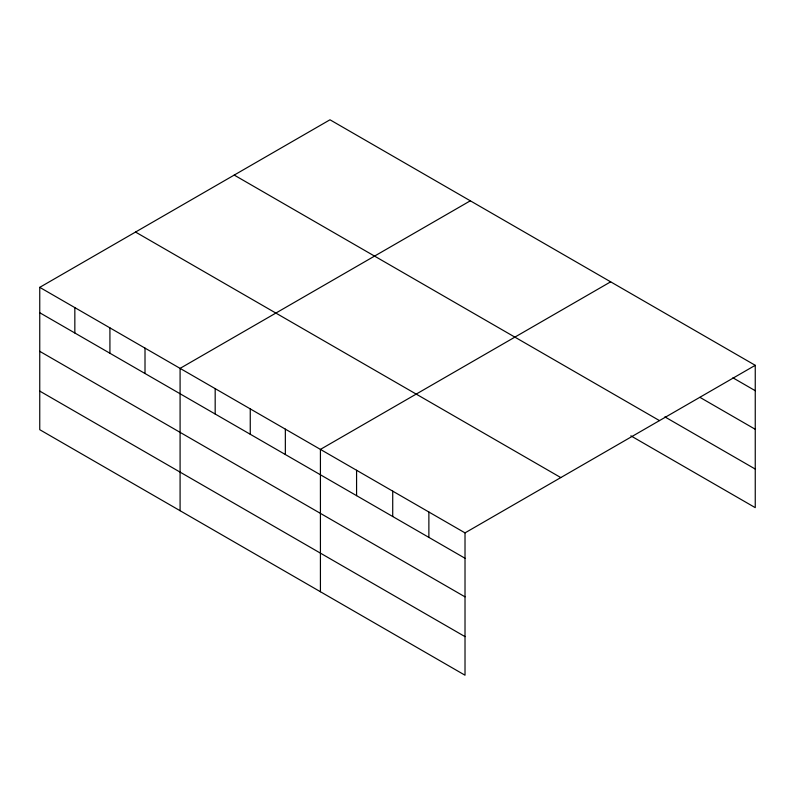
<?xml version="1.0" encoding="UTF-8"?>
<svg xmlns="http://www.w3.org/2000/svg" width="795" height="795" viewBox="0 0 795 795"><rect width="100%" height="100%" fill="white"/><g stroke="black" fill="none" stroke-linecap="round" stroke-linejoin="round"><path stroke-width="1.19" d="M465.015 596.856L465.015 532.879L39.75 287.353L39.75 429.688L465.015 675.213L465.015 596.856L39.75 351.33M630.862 435.839L755.25 507.647L755.25 365.312L329.985 119.787L39.75 287.353M470.322 200.807L180.087 368.373L180.087 510.708M610.659 281.828L320.425 449.394L320.425 591.738M465.015 532.879L755.25 365.312M732.92 377.814L755.25 390.703M699.968 397.371L755.25 429.29M664.878 416.888L755.25 469.06M234.207 175.079L659.472 420.605M135.528 232.051L560.793 477.576M39.75 312.733L465.015 558.259M39.75 391.09L465.015 636.626M428.873 512L428.873 537.39M392.72 491.131L392.72 516.521M356.577 470.262L356.577 495.653M285.345 429.141L285.345 454.531M250.256 408.888L250.256 434.269M215.177 388.626L215.177 414.016M145.008 348.121L145.008 373.501M109.919 327.858L109.919 353.248M74.839 307.605L74.839 332.996"/></g></svg>
